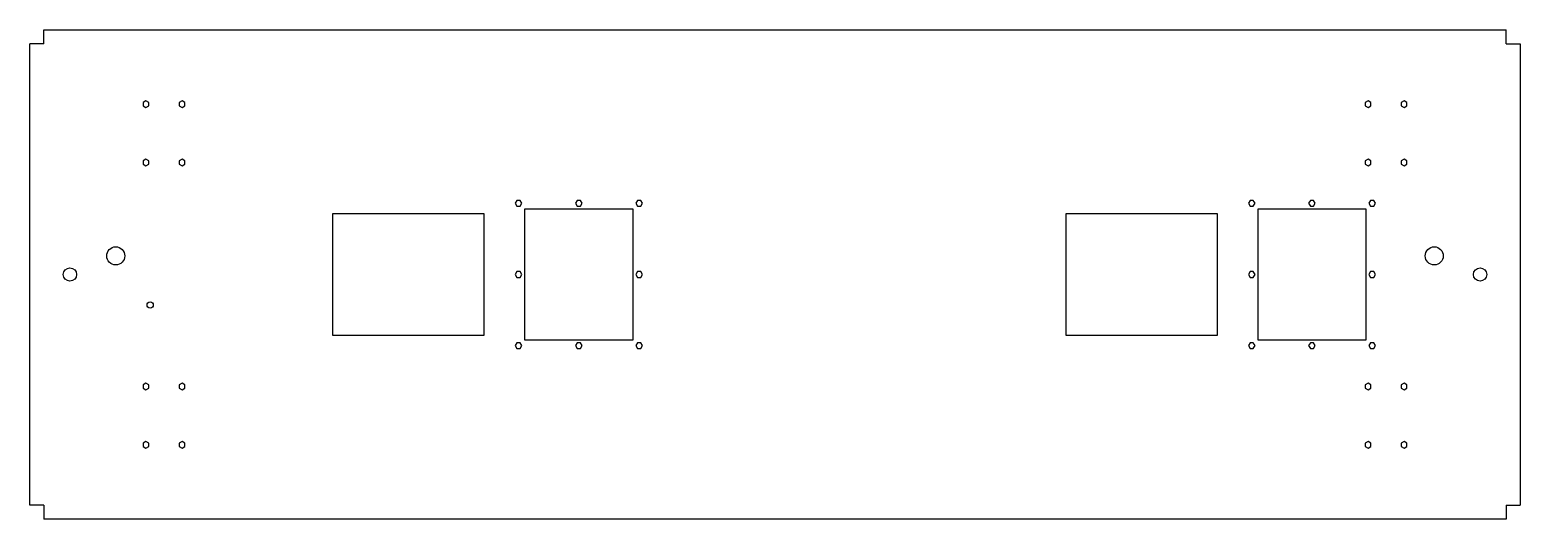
# Model space of a CAD drawing. Header units: millimetres. Extents: x 20 to 2498, y 20 to 834.
import ezdxf

# ---------------------------------------------------------------- set-up
doc = ezdxf.new("R2010")
doc.units = ezdxf.units.MM

msp = doc.modelspace()

# ---------------------------------------------------------------- linework, layer by layer
at = {"color": 7, "linetype": 'Continuous', "lineweight": 25}
for p, q in [((43.5, 810.9), (43.5, 834.4)), ((43.5, 834.4), (2474.6, 834.4)), ((2474.6, 810.9), (2474.6, 834.4)), ((20, 43.5), (20, 810.9)), ((43.5, 810.9), (20, 810.9)), ((2474.6, 810.9), (2498.1, 810.9)), ((2498.1, 810.9), (2498.1, 43.5)), ((213.1, 716.2), (208.3, 713.4)), ((208.3, 713.4), (208.3, 707.9)), ((208.3, 707.9), (213.1, 705.2)), ((217.8, 713.4), (213.1, 716.2)), ((213.1, 705.2), (217.8, 707.9)), ((217.8, 707.9), (217.8, 713.4)), ((273.1, 716.2), (268.3, 713.4)), ((268.3, 713.4), (268.3, 707.9)), ((268.3, 707.9), (273.1, 705.2)), ((277.8, 713.4), (273.1, 716.2)), ((273.1, 705.2), (277.8, 707.9)), ((277.8, 707.9), (277.8, 713.4)), ((2245.1, 716.2), (2240.3, 713.4)), ((2240.3, 713.4), (2240.3, 707.9)), ((2240.3, 707.9), (2245.1, 705.2)), ((2249.8, 713.4), (2245.1, 716.2)), ((2245.1, 705.2), (2249.8, 707.9)), ((2249.8, 707.9), (2249.8, 713.4)), ((2305.1, 716.2), (2300.3, 713.4)), ((2300.3, 713.4), (2300.3, 707.9)), ((2300.3, 707.9), (2305.1, 705.2)), ((2309.8, 713.4), (2305.1, 716.2)), ((2305.1, 705.2), (2309.8, 707.9)), ((2309.8, 707.9), (2309.8, 713.4)), ((213.1, 619.2), (208.3, 616.4)), ((208.3, 616.4), (208.3, 610.9)), ((208.3, 610.9), (213.1, 608.2)), ((217.8, 616.4), (213.1, 619.2)), ((213.1, 608.2), (217.8, 610.9)), ((217.8, 610.9), (217.8, 616.4)), ((273.1, 619.2), (268.3, 616.4)), ((268.3, 616.4), (268.3, 610.9)), ((268.3, 610.9), (273.1, 608.2)), ((277.8, 616.4), (273.1, 619.2)), ((273.1, 608.2), (277.8, 610.9)), ((277.8, 610.9), (277.8, 616.4)), ((2245.1, 619.2), (2240.3, 616.4)), ((2240.3, 616.4), (2240.3, 610.9)), ((2240.3, 610.9), (2245.1, 608.2)), ((2249.8, 616.4), (2245.1, 619.2)), ((2245.1, 608.2), (2249.8, 610.9)), ((2249.8, 610.9), (2249.8, 616.4)), ((2305.1, 619.2), (2300.3, 616.4)), ((2300.3, 616.4), (2300.3, 610.9)), ((2300.3, 610.9), (2305.1, 608.2)), ((2309.8, 616.4), (2305.1, 619.2)), ((2305.1, 608.2), (2309.8, 610.9)), ((2309.8, 610.9), (2309.8, 616.4)), ((829.7, 550.4), (827, 545.7)), ((827, 545.7), (829.7, 540.9)), ((835.2, 550.4), (829.7, 550.4)), ((838, 545.7), (835.2, 550.4)), ((835.2, 540.9), (838, 545.7)), ((930, 550.4), (927.2, 545.7)), ((927.2, 545.7), (930, 540.9)), ((935.5, 550.4), (930, 550.4)), ((938.2, 545.7), (935.5, 550.4)), ((935.5, 540.9), (938.2, 545.7)), ((1030.2, 550.4), (1027.5, 545.7)), ((1027.5, 545.7), (1030.2, 540.9)), ((1035.7, 550.4), (1030.2, 550.4)), ((1038.5, 545.7), (1035.7, 550.4)), ((1035.7, 540.9), (1038.5, 545.7)), ((2048.9, 550.4), (2046.2, 545.7)), ((2046.2, 545.7), (2048.9, 540.9)), ((2054.4, 550.4), (2048.9, 550.4)), ((2057.2, 545.7), (2054.4, 550.4)), ((2054.4, 540.9), (2057.2, 545.7)), ((2149.2, 550.4), (2146.4, 545.7)), ((2146.4, 545.7), (2149.2, 540.9)), ((2154.7, 550.4), (2149.2, 550.4)), ((2157.4, 545.7), (2154.7, 550.4)), ((2154.7, 540.9), (2157.4, 545.7)), ((2249.4, 550.4), (2246.7, 545.7)), ((2246.7, 545.7), (2249.4, 540.9)), ((2254.9, 550.4), (2249.4, 550.4)), ((2257.7, 545.7), (2254.9, 550.4)), ((2254.9, 540.9), (2257.7, 545.7)), ((775.7, 528), (523.3, 528)), ((523.3, 528), (523.3, 326.4)), ((775.7, 326.4), (775.7, 528)), ((829.7, 540.9), (835.2, 540.9)), ((1023, 535.7), (842.5, 535.7)), ((842.5, 535.7), (842.5, 318.7)), ((930, 540.9), (935.5, 540.9)), ((1023, 318.7), (1023, 535.7)), ((1030.2, 540.9), (1035.7, 540.9)), ((1994.9, 528), (1742.5, 528)), ((1742.5, 528), (1742.5, 326.4)), ((1994.9, 326.4), (1994.9, 528)), ((2048.9, 540.9), (2054.4, 540.9)), ((2242.2, 535.7), (2061.7, 535.7)), ((2061.7, 535.7), (2061.7, 318.7)), ((2149.2, 540.9), (2154.7, 540.9)), ((2242.2, 318.7), (2242.2, 535.7)), ((2249.4, 540.9), (2254.9, 540.9)), ((829.7, 432), (827, 427.2)), ((827, 427.2), (829.7, 422.4)), ((835.2, 432), (829.7, 432)), ((829.7, 422.4), (835.2, 422.4)), ((838, 427.2), (835.2, 432)), ((835.2, 422.4), (838, 427.2)), ((1030.2, 432), (1027.5, 427.2)), ((1027.5, 427.2), (1030.2, 422.4)), ((1035.7, 432), (1030.2, 432)), ((1030.2, 422.4), (1035.7, 422.4)), ((1038.5, 427.2), (1035.7, 432)), ((1035.7, 422.4), (1038.5, 427.2)), ((2048.9, 432), (2046.2, 427.2)), ((2046.2, 427.2), (2048.9, 422.4)), ((2054.4, 432), (2048.9, 432)), ((2048.9, 422.4), (2054.4, 422.4)), ((2057.2, 427.2), (2054.4, 432)), ((2054.4, 422.4), (2057.2, 427.2)), ((2249.4, 432), (2246.7, 427.2)), ((2246.7, 427.2), (2249.4, 422.4)), ((2254.9, 432), (2249.4, 432)), ((2249.4, 422.4), (2254.9, 422.4)), ((2257.7, 427.2), (2254.9, 432)), ((2254.9, 422.4), (2257.7, 427.2)), ((523.3, 326.4), (775.7, 326.4)), ((1742.5, 326.4), (1994.9, 326.4)), ((829.7, 313.5), (827, 308.8)), ((827, 308.8), (829.7, 304)), ((835.2, 313.5), (829.7, 313.5)), ((829.7, 304), (835.2, 304)), ((838, 308.8), (835.2, 313.5)), ((835.2, 304), (838, 308.8)), ((842.5, 318.7), (1023, 318.7)), ((930, 313.5), (927.2, 308.8)), ((927.2, 308.8), (930, 304)), ((935.5, 313.5), (930, 313.5)), ((930, 304), (935.5, 304)), ((938.2, 308.8), (935.5, 313.5)), ((935.5, 304), (938.2, 308.8)), ((1030.2, 313.5), (1027.5, 308.8)), ((1027.5, 308.8), (1030.2, 304)), ((1035.7, 313.5), (1030.2, 313.5)), ((1030.2, 304), (1035.7, 304)), ((1038.5, 308.8), (1035.7, 313.5)), ((1035.7, 304), (1038.5, 308.8)), ((2048.9, 313.5), (2046.2, 308.8)), ((2046.2, 308.8), (2048.9, 304)), ((2054.4, 313.5), (2048.9, 313.5)), ((2048.9, 304), (2054.4, 304)), ((2057.2, 308.8), (2054.4, 313.5)), ((2054.4, 304), (2057.2, 308.8)), ((2061.7, 318.7), (2242.2, 318.7)), ((2149.2, 313.5), (2146.4, 308.8)), ((2146.4, 308.8), (2149.2, 304)), ((2154.7, 313.5), (2149.2, 313.5)), ((2149.2, 304), (2154.7, 304)), ((2157.4, 308.8), (2154.7, 313.5)), ((2154.7, 304), (2157.4, 308.8)), ((2249.4, 313.5), (2246.7, 308.8)), ((2246.7, 308.8), (2249.4, 304)), ((2254.9, 313.5), (2249.4, 313.5)), ((2249.4, 304), (2254.9, 304)), ((2257.7, 308.8), (2254.9, 313.5)), ((2254.9, 304), (2257.7, 308.8)), ((213.1, 246.3), (208.3, 243.5)), ((208.3, 243.5), (208.3, 238)), ((208.3, 238), (213.1, 235.3)), ((217.8, 243.5), (213.1, 246.3)), ((213.1, 235.3), (217.8, 238)), ((217.8, 238), (217.8, 243.5)), ((273.1, 246.3), (268.3, 243.5)), ((268.3, 243.5), (268.3, 238)), ((268.3, 238), (273.1, 235.3)), ((277.8, 243.5), (273.1, 246.3)), ((273.1, 235.3), (277.8, 238)), ((277.8, 238), (277.8, 243.5)), ((2245.1, 246.3), (2240.3, 243.5)), ((2240.3, 243.5), (2240.3, 238)), ((2240.3, 238), (2245.1, 235.3)), ((2249.8, 243.5), (2245.1, 246.3)), ((2245.1, 235.3), (2249.8, 238)), ((2249.8, 238), (2249.8, 243.5)), ((2305.1, 246.3), (2300.3, 243.5)), ((2300.3, 243.5), (2300.3, 238)), ((2300.3, 238), (2305.1, 235.3)), ((2309.8, 243.5), (2305.1, 246.3)), ((2305.1, 235.3), (2309.8, 238)), ((2309.8, 238), (2309.8, 243.5)), ((213.1, 149.3), (208.3, 146.5)), ((217.8, 146.5), (213.1, 149.3)), ((273.1, 149.3), (268.3, 146.5)), ((277.8, 146.5), (273.1, 149.3)), ((2245.1, 149.3), (2240.3, 146.5)), ((2249.8, 146.5), (2245.1, 149.3)), ((2305.1, 149.3), (2300.3, 146.5)), ((2309.8, 146.5), (2305.1, 149.3)), ((208.3, 146.5), (208.3, 141)), ((208.3, 141), (213.1, 138.3)), ((213.1, 138.3), (217.8, 141)), ((217.8, 141), (217.8, 146.5)), ((268.3, 146.5), (268.3, 141)), ((268.3, 141), (273.1, 138.3)), ((273.1, 138.3), (277.8, 141)), ((277.8, 141), (277.8, 146.5)), ((2240.3, 146.5), (2240.3, 141)), ((2240.3, 141), (2245.1, 138.3)), ((2245.1, 138.3), (2249.8, 141)), ((2249.8, 141), (2249.8, 146.5)), ((2300.3, 146.5), (2300.3, 141)), ((2300.3, 141), (2305.1, 138.3)), ((2305.1, 138.3), (2309.8, 141)), ((2309.8, 141), (2309.8, 146.5)), ((43.5, 43.5), (20, 43.5)), ((43.5, 43.5), (43.5, 20)), ((2474.6, 43.5), (2498.1, 43.5)), ((2474.6, 43.5), (2474.6, 20)), ((2474.6, 20), (43.5, 20))]:
    msp.add_line(p, q, dxfattribs=at)
for centre, radius in [((162.9, 458.2), 15.1), ((2355.2, 458.2), 15.1), ((86.8, 427.2), 11.1), ((2431.4, 427.2), 11.1), ((220.1, 376.4), 5.15)]:
    msp.add_circle(centre, radius, dxfattribs=at)

doc.saveas('drawing.dxf')
